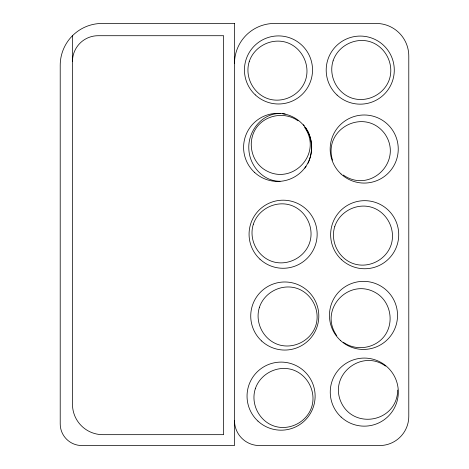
<?xml version="1.0" encoding="UTF-8"?>
<svg xmlns="http://www.w3.org/2000/svg" width="469" height="469" viewBox="0 0 469 469"><rect width="100%" height="100%" fill="white"/><g stroke="black" fill="none" stroke-linecap="round" stroke-linejoin="round"><path stroke-width="0.7" d="M397.7 390.038C397.161 423.267 350.671 430.63 339.884 399.195C331.114 372.533 362.842 349.481 385.489 366.066M308.033 163.282C312.882 152.747 312.735 140.167 307.148 129.942M304.868 168.119L306.058 166.307M280.427 113.498C262.101 113.035 247.943 131.044 248.816 148.644C249.227 165.264 262.781 181.427 280.052 181.257M282.473 113.703L285.193 113.985M298.05 120.832C285.181 111.54 266.029 114.571 256.66 127.392C247.362 140.26 250.399 159.413 263.215 168.781C290.411 187.876 323.698 154.588 304.604 127.392M343.29 175.025C370.487 194.119 403.774 160.838 384.68 133.636C364.712 107.073 322.772 128.442 332.527 160.21M343.32 342.253C356.188 351.551 375.341 348.514 384.709 335.698C394.007 322.824 390.97 303.672 378.155 294.309C350.953 275.215 317.671 308.496 336.765 335.698M303.373 124.707L304.246 125.844M305.554 127.556L306.427 128.699M72.478 35.714L72.478 404.301A30.368 30.368 0 0 0 102.846 434.669L223.619 434.669L223.619 35.714L98.115 35.714A25.637 25.637 0 0 0 72.478 61.351M234.5 63.467A40.017 40.017 0 0 1 274.517 23.45L376.185 23.45A32.601 32.601 0 0 1 408.786 56.051L408.786 416.355A29.195 29.195 0 0 1 379.591 445.55L259.433 445.55A24.933 24.933 0 0 1 234.5 420.617M249.274 61.474C244.408 76.588 253.213 93.87 268.297 98.818C283.411 103.678 300.688 94.873 305.636 79.789C310.501 64.681 301.696 47.398 286.612 42.45C271.498 37.59 254.221 46.39 249.274 61.474M253.348 224.205C248.482 239.313 257.288 256.596 272.372 261.544C287.485 266.404 304.762 257.604 309.71 242.514C314.576 227.406 305.77 210.124 290.686 205.176C275.573 200.316 258.296 209.115 253.348 224.205M259.421 307.324C254.556 322.438 263.361 339.72 278.445 344.662C293.559 349.528 310.836 340.723 315.784 325.638C320.649 310.531 311.844 293.248 296.76 288.3C281.646 283.44 264.369 292.24 259.421 307.324M255.294 388.801C250.428 403.915 259.234 421.191 274.318 426.139C289.432 431.005 306.708 422.2 311.656 407.115C316.522 392.002 307.717 374.725 292.633 369.777C277.519 364.911 260.242 373.717 255.294 388.801M333.09 60.841C328.224 75.949 337.029 93.231 352.113 98.179C367.227 103.039 384.51 94.24 389.452 79.15C394.318 64.042 385.512 46.759 370.428 41.811C355.314 36.951 338.038 45.751 333.09 60.841M334.784 226.445C329.918 241.558 338.724 258.835 353.808 263.783C368.921 268.649 386.198 259.844 391.146 244.759C396.012 229.646 387.206 212.369 372.122 207.421C357.009 202.555 339.732 211.361 334.784 226.445M234.5 23.45L102.084 23.45A41.87 41.87 0 0 0 60.214 65.32L60.214 423.87A21.68 21.68 0 0 0 81.893 445.55L234.5 445.55L234.5 23.45M255.324 94.902A34.038 34.038 0 0 0 311.668 77.532A34.038 34.038 0 0 0 268.45 37.42A34.038 34.038 0 0 0 255.324 94.902M259.955 259.181A34.038 34.038 0 0 0 316.299 241.811A34.038 34.038 0 0 0 273.081 201.699A34.038 34.038 0 0 0 259.955 259.181M261.62 340.975A34.038 34.038 0 0 0 317.959 323.598A34.038 34.038 0 0 0 274.746 283.493A34.038 34.038 0 0 0 261.62 340.975M257.932 421.092A34.038 34.038 0 0 0 314.271 403.721A34.038 34.038 0 0 0 271.059 363.61A34.038 34.038 0 0 0 257.932 421.092M341.133 417.064A34.038 34.038 0 0 0 397.472 399.694A34.038 34.038 0 0 0 354.259 359.588A34.038 34.038 0 0 0 341.133 417.064M340.336 340.336A34.038 34.038 0 0 0 396.68 322.965A34.038 34.038 0 0 0 353.462 282.86A34.038 34.038 0 0 0 340.336 340.336M341.526 259.662A34.038 34.038 0 0 0 397.87 242.285A34.038 34.038 0 0 0 354.652 202.18A34.038 34.038 0 0 0 341.526 259.662M341.051 173.987A34.038 34.038 0 0 0 397.39 156.617A34.038 34.038 0 0 0 354.177 116.505A34.038 34.038 0 0 0 341.051 173.987M337.082 95.066A34.038 34.038 0 0 0 393.427 77.696A34.038 34.038 0 0 0 350.208 37.584A34.038 34.038 0 0 0 337.082 95.066M254.485 172.328A34.038 34.038 0 0 0 310.83 154.952A34.038 34.038 0 0 0 267.611 114.846A34.038 34.038 0 0 0 254.485 172.328"/></g></svg>
